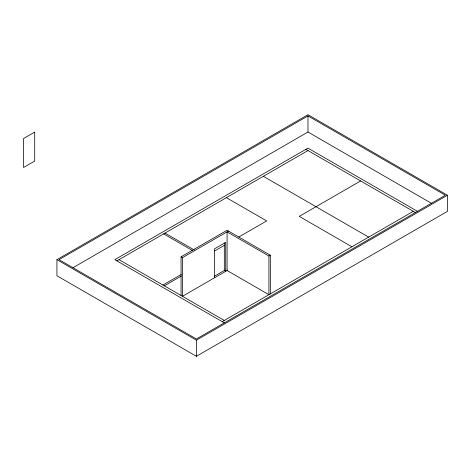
<?xml version="1.0" encoding="UTF-8"?>
<svg xmlns="http://www.w3.org/2000/svg" width="471" height="471" viewBox="0 0 471 471"><rect width="100%" height="100%" fill="white"/><g stroke="black" fill="none" stroke-linecap="round" stroke-linejoin="round"><path stroke-width="0.71" d="M56.926 259.656L307.975 114.712L447.45 195.235L447.45 211.344L196.395 356.288L56.926 275.765L56.926 259.656L196.395 340.18L447.45 195.235M307.975 115.919L59.016 259.656L196.395 338.973L445.36 195.235L307.975 115.919L307.975 132.027L73.023 267.675M116.896 260.863L307.975 150.549M181.058 295.488L181.058 256.836L227.081 230.266L270.319 255.229L270.319 293.88M181.058 256.836L182.454 257.643L228.476 231.073M214.794 250.866L224.284 245.385M238.838 236.984L266.674 220.917L226.386 197.655M162.942 285.032L181.223 274.475M164.338 285.838L181.359 276.006M360.627 180.946L299.262 216.377L351.914 246.775M214.47 276.2L225.191 270.013M227.846 270.089L182.454 296.294L182.454 257.643M268.923 256.036L268.923 294.687L227.081 270.531L227.081 231.873L268.923 256.036L270.319 255.229M222.2 321.664L413.279 211.344M307.975 132.027L431.365 203.266M417.465 211.344L307.975 148.13L114.806 259.656L224.29 322.87M305.885 149.336L415.369 212.551M263.348 176.313L368.646 237.113M165.015 233.086L194.317 250.001M163.62 233.887L192.286 250.437M118.992 259.656L224.29 320.451M224.32 243.001L224.32 270.513L225.715 271.32L225.715 242.359L214.552 248.8L214.552 277.76M196.395 340.18L196.395 356.288M34.707 132.086L23.55 138.527L23.55 167.488L34.707 161.041L34.707 132.086"/></g></svg>
